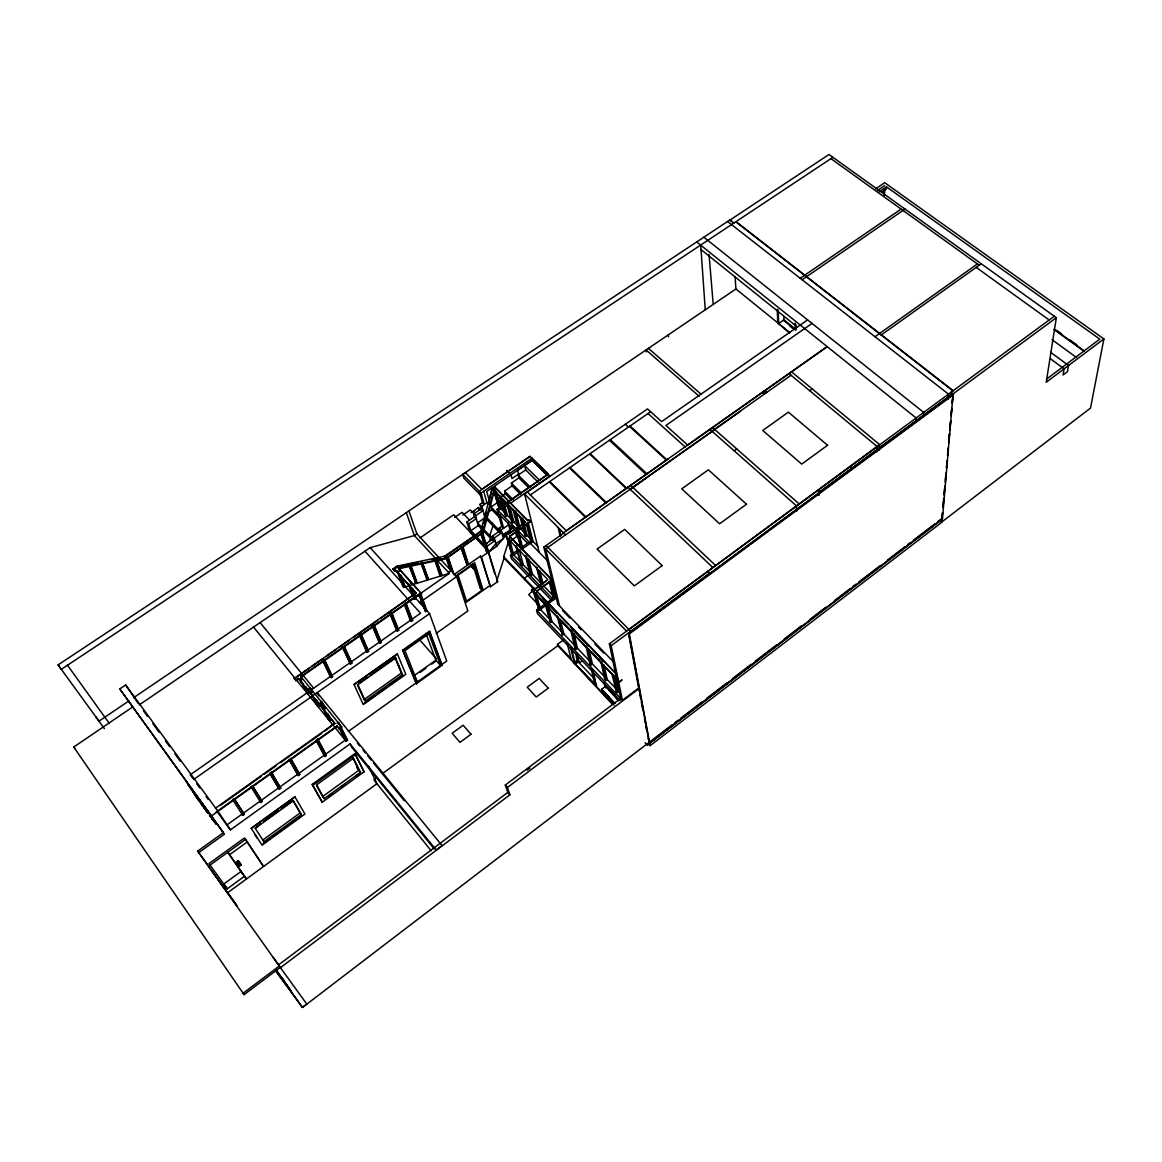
<?xml version="1.0" encoding="UTF-8"?>
<svg xmlns="http://www.w3.org/2000/svg" width="1162" height="1162" viewBox="0 0 1162 1162"><rect width="100%" height="100%" fill="white"/><g stroke="black" fill="none" stroke-linecap="round" stroke-linejoin="round"><path stroke-width="1.5" d="M428.589 579.489L422.096 562.088M441.052 574.551L441.952 575.539L439.759 574.929L434.864 560.563L436.186 559.663L441.967 575.016M884.297 195.39L884.471 189.958M884.384 194.896L884.572 189.493M876.918 451.887L877.107 446.498L789.013 373.583M1047.02 378.754L1099.789 339.144L886.461 186.835L886.388 188.956L882.045 191.904M879.46 450.014L879.59 446.411M915.903 422.329L916.077 419.453M923.398 416.795L923.587 413.904M947.96 399.452L948.265 395.893M950.385 395.995L950.69 392.422L952.564 393.889L628.86 633.435L649.863 745.844L941.67 522.406L942.513 512.95M950.676 395.937L950.981 392.349L953 393.933L952.201 402.923M942.469 512.631L941.452 522.217L1090.508 408.094L1103.9 338.941L884.703 182.71L875.698 188.796M942.948 507.228L943.747 498.237M944.067 494.634L944.866 485.643M945.345 480.255L945.984 473.065M946.464 467.661L947.103 460.472M947.582 455.083L948.221 447.878M948.846 440.688L949.485 433.499M949.964 428.095L950.603 420.905M951.082 415.517L951.722 408.312M942.992 507.547L943.791 498.556M944.11 494.968L944.909 485.977M945.229 482.375L946.028 473.384M946.507 467.995L947.146 460.791M947.626 455.402L948.265 448.212M948.744 442.809L949.543 433.818M949.862 430.23L950.661 421.24M951.141 415.836L951.78 408.646M952.259 403.258L953.058 394.267L942.469 518.717L649.616 742.736L648.135 738.393M732.118 221.637L729.852 220.155L828.985 154.488L1056.36 317.691L1046.221 382.283L1103.9 338.941M509.334 533.634L525.514 522.334L494.344 490.8L483.101 533.155L480.647 531.63L492.165 488.301L494.504 486.704L527.882 520.692L528.637 519.704L527.78 520.315M447.152 555.799L444.697 556.845L481.417 531.397L482.709 526.27M483.581 522.856L486.195 512.602M488.36 504.061L492.165 488.301L525.514 522.334M482.332 533.387L493.574 491.018L495.608 489.551M533.765 589.076L504.047 558.138L503.64 556.714L508.244 542.494M504.047 558.138L496.755 580.695L497.656 581.654L490.408 586.781L480.545 556.046L453.935 574.638L448.212 559.038M489.478 541.347L490.524 538.195L489.754 535.551L492.978 525.82L492.209 523.103M497.656 581.654L486.326 545.109L487.023 543.032M398.595 567.506L398.726 568.741L446.368 558.631L482.942 532.603L446.179 558.094L450.115 569.612M446.281 557.469L446.368 558.631L444.523 556.308L481.242 530.845L481.78 531.789L480.502 532.675M445.061 557.237L445.366 556.482M490.408 586.781L481.46 557.005L496.624 546.416L513.56 526.284M502.681 535.813L512.5 527.897M534.607 588.931L528.754 594.639L541.129 607.595M790.407 635.178L649.398 743.389L941.917 519.603M672.173 724.739L302.44 1007.512L283.513 980.743M675.035 722.532L677.911 720.338M680.772 718.145L702.313 701.674M706.612 698.391L726.715 683.009M732.452 678.623L751.117 664.359M755.416 661.062L776.957 644.59M784.132 639.1L801.359 625.926M809.972 619.346L825.761 607.261M834.374 600.681L850.163 588.597M853.024 586.403L855.9 584.21M858.776 582.017L880.302 565.545M887.477 560.055L904.704 546.881M907.58 544.688L910.442 542.494M913.317 540.301L934.858 523.83M937.719 521.636L942.033 518.339M650.066 743.389L647.524 745.336L645.084 742.75M318.838 695.82L317.241 692.61L442.039 845.573L436.171 849.988L350.082 743.927L230.41 829.871L217.991 811.308L125.67 684.955L119.773 688.95L223.394 832.646L197.685 851.107L280.434 967.685L509.915 794.808L507.387 787.502L639.144 688.5M278.488 964.954L507.823 792.397L505.281 785.076L620.668 698.464M275.597 970.909L302.251 1007.251L306.841 1004.142L279.243 966.043L243.018 993.321L244.078 994.657L280.231 967.423M620.682 698.478L609.382 643.792L879.649 444.625M527.199 770.174L529.959 768.097M549.132 581.363L553.286 598.139L536.568 610.152L622.411 700.294L638.708 688.049L639.579 688.95M619.549 681.731L622.048 679.857L619.622 682.079L531.412 589.802L533.852 588.074L534.781 589.308L546.416 581M616.223 691.361L617.588 690.344L618.678 691.477L617.312 692.494L616.223 691.361L611.967 674.105M593.913 673.684L596.15 686.117L592.635 670.692M600.899 661.556L604.763 679.334L605.838 680.467L607.189 679.45L604.051 664.911M618.445 700.657L605.46 686.074M602.555 690.373L601.611 689.255L605.46 686.393L605.809 687.962M585.88 645.912L589.976 663.822L591.022 664.925L592.373 663.923L589.061 649.267M582.118 660.829L579.301 662.906L577.209 654.104M628.933 629.528L1054.297 316.224M622.411 700.294L611.197 645.665L709.692 573.026L707.992 571.413M952.564 393.889L820.459 491.308L818.644 489.739M953 393.933L1056.36 317.691M628.86 633.435L953.058 394.267M649.616 742.736L629.31 633.9L953.537 394.644M589.976 663.822L591.327 662.819L577.456 648.28L573.955 633.522M573.215 661.991L612.359 704.288M575.786 663.705L575.35 661.904L577.122 660.612M576.207 653.059L578.313 661.861L575.292 664.068L571.573 648.73M577.456 648.28L576.105 649.267L575.059 648.178L576.41 647.19L573.679 635.716M614.088 705.203L557.818 645.738L557.469 644.358L564.02 639.594M373.83 779.876L376.764 777.756M382.603 773.5L557.818 645.738M210.104 865.065L245.531 839.458L263.498 866.431L244.528 837.933L209.015 863.555L227.215 888.843L244.456 876.279M212.123 871.34L236.83 905.532L227.708 892.677L376.924 783.696L368.31 765.831M263.178 843.612L270.325 838.427M273.172 836.364L300.304 816.668M328.715 796.057L331.606 793.966M341.701 786.63L344.577 784.539M356.109 776.172L360.438 773.035M262.104 845.123L304.938 814.039L294.93 796.827L251.224 828.332L261.755 844.643M322.237 802.216L364.055 771.844L355.587 754.545L354.846 753.63L312.2 784.379L322.237 802.216L312.2 784.379M239.459 866.184L241.217 864.92L238.21 860.621L236.467 861.899L239.459 866.184L238.239 864.484L239.982 863.221L241.217 864.92M556.99 615.802L562.524 635.018L563.875 634.045L560.215 619.201M293.013 800.647L300.159 812.935L262.728 840.068L263.963 841.738L301.408 814.577L293.027 800.269L281.32 808.737M324.213 798.657L316.645 784.815L353.553 758.176L360.525 772.309L324.213 798.657L322.586 796.58L358.884 770.261L352.667 757.682M312.927 785.309L355.587 754.545M260.811 823.509L255.32 828.23L293.376 800.749M263.745 821.418L278.372 810.829M544.876 603.165L550.57 622.483L551.906 621.51L548.115 606.579M247.317 841.884L229.64 854.651L227.883 852.211L246.373 878.937L240.999 871.485L223.787 884.021L227.215 888.843M198.76 852.603L224.426 834.171L119.773 688.95M533.184 590.979L539.023 610.355L555.741 598.343L554.608 597.181M632.825 487.386L630.138 489.289M416.403 683.706L442.141 665.274L429.882 631.91L429.33 631.286L402.706 650.095L416.403 683.706L402.706 650.095M226.851 824.991L259.809 801.373L260.709 802.564L262.176 801.504L252.401 785.614M262.176 801.504L261.276 800.313L346.639 739.134L338.462 722.473L337.009 723.505M242.785 815.419L244.281 814.344L234.158 798.614L232.647 799.688L242.785 815.419L241.899 814.199M269.802 773.442L279.316 789.23L280.768 788.17L271.356 772.12M289.934 761.154L298.3 775.606L299.752 774.575L290.689 758.336M316.151 740.412L324.895 756.535L326.333 755.503L317.763 739.047M253.534 627.088L346.145 741.298L347.569 740.281L338.462 722.473M617.443 679.799L531.513 590.18L533.939 588.437M213.866 820.997L210.496 815.099L211.339 816.232M339.275 729.039L341.628 726.671L339.275 729.039L336.936 725.974L216.016 812.136M550.599 577.572L552.487 579.518L536.655 591.269L568.029 623.921M212.951 818.571L212.849 819.675L212.602 817.975L214.767 820.997M414.209 675.558L435.866 660.103L425.931 633.392M420.266 672.29L426.004 668.194M431.741 664.098L436.04 661.033M213.648 820.721L213.416 819.152M213.227 820.14L214.389 820.488L212.878 818.368M536.655 591.269L552.575 579.896M734.195 450.841L736.81 448.982M348.426 731.319L415.865 683.082M417.405 681.934L440.529 665.39L428.851 633.74L404.972 650.618L417.405 681.934L415.081 679.262M442.141 665.274L441.604 664.664L446.716 661.004L429.577 613.638L425.96 609.614M205.151 809.318L205.863 808.825L203.786 805.963M205.166 809.26L205.456 809.609C207.896 810.974 199.661 800.386 203.626 805.615M206.124 810.582L206.27 809.609L207.461 811.032M206.487 811.076L206.967 810.219M208.013 813.037L208.506 812.34L208.013 813.037L206.763 809.943L204.861 808.563M202.246 803.843C204.381 807.27 208.492 811.366 207.388 812.151M370.634 674.991L395.385 657.489L402.531 674.541L365.318 701.02L364.084 699.539L401.282 673.088L394.47 656.443M207.722 811.265L207.141 811.889C208.695 810.829 204.832 809.057 208.056 812.107L207.737 811.483M875.015 336.733L977.387 263.934M215.406 808.244L334.772 723.301L298.198 678.288L295.918 680.598L298.198 678.288M209.538 815.056L211.077 816.014L208.506 812.34L207.664 812.601L208.419 812.47M220.155 805.571L261.377 776.231M264.326 774.124L276.106 765.743M280.536 762.592L321.758 733.237M324.706 731.145L334.772 723.301M364.49 703.039L374.73 695.762M377.665 693.67L386.438 687.425M389.372 685.348L402.531 675.964M881.203 335.019L981.265 263.789M363.386 704.506L405.814 674.309L397.36 653.915L354.061 684.52L363.038 704.085M210.075 815.869L212.602 817.975M210.453 816.276L209.901 815.521L211.76 816.828M211.862 815.68L337.198 726.482M809.653 390.679L812.18 388.878M712.132 431.349L633.421 486.951L646.653 477.756M199.21 801.126L199.922 800.545L198.252 798.236L201.462 803.915M436.229 633.377L467.865 610.965L456.651 576.657L416.882 533.837L408.893 510.902M201.055 803.625L200.489 801.649M200.561 801.402L201.781 803.087L200.779 802.942M201.68 804.511L202.667 804.656L201.651 802.927M203.611 805.818L202.769 805.876L204.599 807.024M528.768 575.103L524.338 578.255L524.716 579.664M203.829 805.847L203.437 806.704L204.294 806.777M528.55 559.096L532.53 574.348L531.208 575.277L530.235 574.26L531.542 573.316L541.361 583.469M206.851 811.831L203.815 806.079M204.163 806.399L202.682 805.658M204.236 806.399L202.871 805.832L203.248 806.457M204.047 807.546L204.744 807.212L201.897 803.479L204.149 807.939M208.608 812.601L205.659 808.345L205.543 809.478M327.684 713.41L330.734 719.539L329.311 720.542L321.685 705.247M320.915 703.722L322.368 702.705L321.438 701.558L320 702.574M482.012 590.325L466.558 601.219L458.089 575.146L473.922 564.078L482.012 590.325L480.226 588.408L472.614 563.788M563.454 532.777L667.947 459.019M812.02 323.428L665.899 425.452L687.686 445.061L827.184 346.639L566.272 530.758L527.374 492.005M557.818 604.225L543.831 547.128L563.744 533.067M316.456 699.611L319.506 705.712L318.097 706.714L310.428 691.463M489.507 585.822L465.817 602.555L456.884 575.161L474.692 562.713L483.174 590.296M519.182 549.452L523.263 564.747L521.941 565.676L520.968 564.659L522.275 563.744L530.366 572.096M195.027 795.142L195.405 794.242L195.129 795.215L195.841 794.866L202.261 804.104L201.36 802.826M195.289 795.549L195.986 795.055L197.409 798.541M195.565 795.839L195.841 794.866M711.914 431.146L791.031 375.253M195.782 796.246L198.281 798.512L196.93 797.757M740.528 411.275L545.646 548.972L559.561 606.027M403.258 650.72L429.882 631.91M358.985 683.227L367.729 677.054M365.318 701.02L357.896 684.679L395.748 657.91M198.557 798.773L197.889 799.166L199.138 799.659M198.136 799.311L199.995 800.749M199.036 799.412L198.368 799.746L199.312 799.805M511.701 556.424L520.315 550.367M516.117 531.339L521.607 549.452L533.024 541.434L528.231 522.537M192.674 791.729L193.836 792.092M522.639 518.15L527.054 535.362L525.805 536.248L524.832 535.261L526.095 534.389L524.759 529.218M308.743 688.819L310.181 687.802L312.622 691.986M309.658 689.938L311.096 688.935M520.968 564.659L515.957 545.966L517.293 545.036L518.281 546.053M311.009 690.083L330.284 676.56L323.559 662.442M330.284 676.56L331.185 677.635L332.579 676.662L331.678 675.587L366.35 651.257L359.45 635.323M366.35 651.257L367.265 652.318L368.63 651.359L367.715 650.299L379.102 642.31L372.421 626.289M379.102 642.31L380.018 643.37L381.383 642.412L380.468 641.351L396.46 630.138L390.04 614.001M396.46 630.138L397.375 631.184L398.726 630.24L397.811 629.194L410.389 620.363L404.202 604.124M410.389 620.363L411.319 621.409L412.655 620.464L411.74 619.419L420.513 613.26L364.941 551.209M306.129 686.844L309.252 693.06L307.843 694.048L299.97 678.55M342.398 647.219L350.474 664.112L351.854 663.139L344.707 647.321M419.264 595.859L425.553 611.59L426.89 610.646L420.412 592.649L421.646 594.014L418.654 596.106L417.841 594.871L300.784 676.502L341.875 727.18M550.933 599.766L511.527 558.878L510.51 555.204L517.686 550.163M521.999 547.128L529.175 542.088M520.649 548.464L521.941 547.549L517.889 532.138M526.923 523.452L531.717 542.349L530.743 541.361L532.051 540.446L529.436 530.133M193.633 779.499L429.577 613.638M480.981 534.317L486.747 551.718L488.011 550.832L482.709 532.748L481.94 532.98M518.862 529.247L520.155 528.347L524.904 533.169M509.61 536.481L530.409 521.491L509.61 536.481L550.28 578.24M419.511 602.628L456.651 576.657M509.45 541.652L516.683 536.583L515.391 531.688M509.784 506.429L513.909 521.985L512.616 522.885L511.658 521.912L512.95 521.012L518.136 526.284M530.017 456.419L479.223 491.192L482.491 502.609L479.964 504.352L481.794 506.225L485.077 517.671L477.538 522.885L493.254 539.183L492.383 536.118L499.98 530.831L501.824 532.733L494.228 538.035L496.624 546.416M479.964 504.352L481.242 508.782L473.66 514.011L474.474 516.756L466.892 521.985L469.797 531.557L488.926 551.79L495.854 543.729L503.407 538.456L501.069 530.003L508.665 524.73M500.895 531.789L499.631 532.661L486.21 518.848M807.59 319.899L661.614 421.603L647.51 408.908L524.57 493.952L539.153 552.27M309.165 668.208L294.276 678.579L416.127 592.983L395.588 570.208L394.935 571.355L395.588 570.208M509.493 527.824L512.021 526.081M312.142 666.131L322.557 658.883M327.03 655.76L335.963 649.543M338.941 647.466L349.355 640.204M353.814 637.096L377.635 620.508M380.613 618.431L416.127 592.983M494.053 539.72L492.79 540.606L491.875 539.647M448.459 572.372L451.016 570.586L446.76 557.687M506.066 532.545L503.785 534.578L506.066 532.545L507.852 534.665M487.256 546.067L494.983 540.679L493.138 538.761L485.411 544.136L486.326 545.109M414.718 597.515L417.608 595.51M420.484 593.491L449.374 573.345L414.355 535.566L406.308 512.645M301.045 677.025L418.029 595.423M418.654 596.106L421.443 593.477L396.808 566.315L393.017 568.915L394.935 571.355M413.614 598.314L414.529 599.331L416.127 598.212L412.495 588.364M507.75 534.288L525.427 521.956M515.652 529.64L516.988 528.71L517.962 529.712L522.915 548.537L521.941 547.549M485.832 550.759L487.096 549.873M503.175 499.733L507.358 515.318L506.08 516.218L502.681 500.488M449.374 573.345L403.766 587.347L402.865 586.345L404.187 585.416L401.718 578.821M463.435 544.513L467.69 541.55M489.798 502.507L491.817 509.74L484.293 514.94L500.081 531.194L499.21 528.1L501.752 526.342L497.06 509.348L547.941 474.183L549.858 476.042L510.35 503.364M505.209 513.125L499.878 507.707L548.304 474.227L530.003 456.346L481.823 489.333L465.366 472.571L462.767 474.416L463.885 478.192L480.298 494.954M493.356 489.492L499.529 509.552L500.807 508.651L496.072 491.294M421.69 564.006L420.775 563.004L427.296 579.867L421.69 564.006L423.012 563.091M470.784 530.743L485.12 545.922L470.654 530.831L478.323 525.529L475.476 515.884L473.66 514.011M501.577 509.435L507.431 505.383M530.337 494.968L650.647 411.74M789.477 333.015L778.249 323.239M783.827 316.354L783.958 319.884L778.714 323.515L778.235 311.213M439.759 574.929L440.674 575.916L435.779 561.566L437.101 560.65M409.242 580.303L410.68 583.44M393.235 569.467L397.302 566.097L444.988 556.09M393.598 569.874L396.039 568.203M539.56 480.255L524.614 465.555L525.689 469.927L518.179 475.084L518.891 477.916L511.382 483.072L512.108 485.89L504.598 491.061L505.339 493.85L497.815 499.035L502.71 504.003M399.539 571.588L399.002 567.971L446.658 557.876M398.551 568.174L397.302 566.097M475.476 515.884L483.058 510.655L481.242 508.782M471.598 533.445L468.693 523.873L476.289 518.63L474.474 516.756M409.736 566.228L408.821 565.226L415.923 583.222L409.736 566.228L410.927 565.415L409.997 564.398M482.491 502.609L484.322 504.482L481.068 493.08L531.891 458.249L532.341 460.152L517.642 470.247L518.746 474.692M420.092 537.846L453.732 514.766L485.905 548.638M492.441 488.577L494.504 486.704M800.211 278.27L901.087 209.073M454.574 517.468L462.04 512.34L469.463 520.053M518.601 474.052L512.006 478.584L511.019 474.793M802.1 279.751L905.024 209.073M462.868 515.027L470.29 509.929L475.243 515.042M480.952 510.089L478.483 507.547L471.089 512.616L474.343 511.6M481.794 506.225L486.922 502.696L483.682 491.279M416.882 533.837L414.355 535.566L370.184 547.636L139.193 704.942M532.356 460.167L486.704 491.468L489.376 501.011M128.953 700.86L98.973 721.195L95.88 716.823M133.456 697.796L735.924 288.989L735.067 276.469M879.198 191.759L886.461 186.835M244.078 994.657L73.758 747.035L132.294 707.222M877.426 190.495L884.689 185.571M832.922 157.32L61.266 669.37L58.1 664.882L729.925 219.938L733.905 223.031M605.489 686.51L605.591 686.466A2.963 1.336 -43.8 0 1 606.143 686.306M480.647 531.63L481.417 531.397M415.023 582.235L417.245 582.845L410.927 565.415M426.381 578.879L427.689 578.487M492.267 488.694L491.497 488.911L494.344 490.8M398.784 566.49L418.204 562.408M432.337 559.445L439.396 557.963M830.946 158.642L979.217 265.241M976.196 267.391L1049.083 319.928M1056.665 330.357L1061.051 333.538M1069.81 339.87L1077.116 345.143M1054.776 329.63L1084.001 350.75M1053.847 329.427L1084.291 351.432M1051.959 339.624L1076.578 357.547M1050.521 352.246L1068.517 365.434L1067.457 371.622L1063.027 374.948L1064.072 368.79L1050.535 358.826M736.025 221.622L953.101 390.65M735.793 221.782L952.956 390.897M727.557 221.492L948.424 394.107M703.838 237.208L923.732 412.437M696.677 241.943L916.164 418.015M700.628 245.109L701.02 249.554L797.539 327.161M783.958 319.884L795.157 328.904M783.188 320.044L793.036 327.974M790.116 326.319L792.673 328.367M735.924 288.989L789.928 332.695M791.511 371.811L879.852 444.785M941.583 517.976L942.469 518.717M764.727 390.722L766.731 392.422M763.797 391.376L765.816 393.076M762.185 392.509L764.204 394.208M849.887 466.717L851.717 468.257M648.425 348.368L700.889 394.063M699.161 396.286L646.072 349.951L646.348 351.955M712.524 427.572L799.151 503.93M709.924 429.403L796.493 505.877M647.975 413.469L685.072 446.92M630.051 426.033L666.872 459.76M629.528 426.396L666.349 460.123M625.345 424.246L628.395 427.05M610.326 439.701L646.958 473.805M609.44 440.311L646.072 474.445M630.661 485.338L715.589 565.487M627.974 487.241L712.843 567.506M590.165 453.674L626.608 488.171M589.7 453.993L626.144 488.505M570.106 467.56L606.361 502.463M569.554 467.952L605.794 502.87M548.13 474.357L531.63 458.351L532.123 460.399L547.665 475.607M532.123 460.399L547.317 475.171M549.873 481.576L585.924 516.887M549.335 481.954L585.372 517.279M525.689 469.927L538.108 482.172M531.891 458.249L547.956 474.183M518.179 475.084L530.569 487.372M518.891 477.916L528.783 487.735M506.617 470.392L509.159 472.934M524.57 493.952L565.574 534.883M511.382 483.072L521.259 492.949M512.108 485.89L520.736 494.518M504.598 491.061L513.197 499.718M505.339 493.85L511.469 500.038M528.637 519.704L530.511 521.883M494.605 487.081L527.882 520.692M493.748 487.677L494.649 488.592M507.91 501.984L508.869 502.957M546.067 545.559L630.675 631.286M543.831 547.128L626.565 631.111M629.31 633.9L628.395 632.97L639.361 691.521M502.245 505.528L498.571 501.81L491.047 506.995L499.587 515.71M506.414 514.359L511.832 519.879M526.095 534.389L538.05 546.547M462.767 474.416L481.068 493.08M497.06 509.348L547.825 561.13M479.761 493.08L481.605 494.954M498.106 513.154L515.027 530.424M517.526 532.995L527.563 543.235M491.817 509.74L500.343 518.455M501.752 526.342L503.611 528.245L499.98 515.071M509.508 536.089L550.178 577.877M526.677 554.681L527.679 555.712M550.062 578.72L555.625 598.227M499.21 528.1L501.069 530.003M506.371 536.118L512.486 555.872L506.472 536.06M515.957 545.966L521.941 565.676M503.683 534.2L547.781 579.591L534.781 589.308M609.382 643.792L611.197 645.665M512.82 553.954L521.07 562.481M543.613 585.808L553.388 595.917M553.286 598.139L554.303 599.185L550.149 582.409M492.383 536.118L494.228 538.035M510.51 555.204L552.502 598.706M557.542 603.935L614.495 662.95M562.495 610.413L569.976 618.169M578.705 627.219L581.189 629.804M594.9 644.024L603.63 653.073M478.323 525.529L490.524 538.195M503.64 556.714L617.022 674.628M570.542 626.536L614.466 672.246M533.402 588.829L534.535 590.005M542.683 598.488L557.121 613.536M572.125 629.15L588.321 646.014M599.955 658.128L603.354 661.672M532.051 589.788L549.611 608.089M561.507 620.493L571.806 631.242L576.105 649.267M591.603 651.867L599.737 660.35M614.713 675.979L617.995 679.392M466.892 521.985L468.693 523.873M539.342 608.351L561.624 631.707M562.844 632.97L576.41 647.19M592.373 663.923L604.879 677.025M606.128 678.332L616.441 689.139M615.09 694.934L606.608 686.945L616.848 697.708M620.145 700.628L537.527 613.739L536.568 610.152M611.59 692.523L618.954 700.279M609.149 690.272L618.983 700.613M480.545 556.046L481.46 557.005M578.313 661.861L594.232 678.637M602.729 690.257L608.859 696.721M601.611 689.255L615.119 703.518M574.406 660.902L575.35 661.904M596.251 683.953L595.031 682.675L594.929 684.825L591.08 667.961M601.785 690.039L614.059 702.995M557.469 644.358L570.949 658.593M596.658 685.74L574.348 663.066L570.557 647.481M460.718 546.387L467.284 565.313L461.227 548.028M470.45 565.139L474.111 569.017M471.496 566.678L473.893 569.235M467.647 563.454L468.547 564.427L462.926 546.474M444.523 556.308L446.179 558.094M434.864 560.563L435.779 561.566M398.755 568.712L418.335 590.354M395.792 570.76L416.33 593.535M393.017 568.915L394.731 570.803M415.212 597.195L416.127 598.212M370.184 547.636L402.982 584.065M404.187 585.416L412.757 594.944M414.95 597.384L424.842 608.38M419.482 639.652L436.273 658.651M435.866 660.103L440.529 665.39M397.36 653.915L354.061 684.52M505.281 785.076L507.387 787.502M397.898 664.824L399.162 666.291M507.823 792.397L509.915 794.808M401.282 673.088L402.531 674.541M205.601 808.578L206.821 810.03M351.854 663.139L344.504 647.815M260.114 622.571L313.667 688.224M357.359 743.099L359.654 745.917M363.081 750.144L365.376 752.947M367.671 755.765L371.114 759.992M373.409 762.809L404.376 800.792M336.936 725.974L339.028 728.53M298.474 678.811L335.019 723.81M308.351 691.942L309.252 693.06M318.606 704.608L319.506 705.712M330.734 719.539L329.819 718.406L328.41 719.409L320.756 704.114M346.639 739.134L347.569 740.281M434.167 848.856L351.679 747.181L350.082 743.927M294.015 678.071L295.918 680.598M374.861 781.154L431.218 850.773M364.055 771.844L354.846 753.63M356.821 767.704L360.525 772.309M326.333 755.503L317.618 739.366M299.752 774.575L291.415 760.108M73.758 747.035L74.993 748.633M294.93 796.827L251.224 828.332M300.159 812.935L301.408 814.577M279.868 786.994L280.768 788.17M202.842 804.917L204.657 808.665M207.141 810.815L205.921 809.086M202.798 804.496L202.493 805.411L202.885 804.656M202.972 805.063L202.449 804.119M244.281 814.344L234.172 798.817M212.167 818.731L212.995 819.82M201.171 802.259L201.302 802.521M212.007 818.397L212.849 818.338L211.6 816.61M282.366 978.331L284.414 981.135M275.917 970.168L290.965 990.794L284.748 981.948M275.975 970.88L291.836 992.522M143.391 710.694L147.589 716.446M152.847 723.635L159.15 732.278M165.454 740.906L169.652 746.658M174.91 753.862L180.168 761.052M192.776 778.322L190.219 774.822L306.928 692.944L299.854 678.971M196.741 783.769L199.864 788.025M206.081 796.551L208.158 799.398M217.497 812.194L230.41 829.871M214.679 820.968L213.808 819.733M206.502 810.887L207.083 811.73L206.095 810.292M58.1 664.882L104.348 728.603M199.356 799.95L195.231 794.183L195.39 795.476M190.553 788.025L187.678 784.059L198.237 799.543M216.669 823.974L191.41 789.187L202.261 805.092M200.503 802.826L204.178 807.895M206.342 810.873L206.981 811.73M209.465 815.172L212.631 819.544M194.272 794.358L196.349 797.219M196.77 797.902L198.833 800.749M211.92 818.687L216.074 824.395M199.762 800.415L200.329 801.184M238.21 860.621L239.445 862.32L237.687 863.598L236.467 861.899M197.685 851.107L227.708 892.677M273.085 957.241L278.328 964.475M67.527 665.274L109.039 723.04M206.168 810.364L206.56 810.902M276.425 970.197L278.517 973.131M278.909 973.741L284.065 981.048M276.236 970.459L281.436 977.808M198.252 799.485L198.687 798.846M210.133 814.635L207.446 810.931M228.275 853.024L242.916 874.274M186.08 781.372L190.524 787.88M221.724 830.539L223.438 833.067M125.67 684.955L138.22 703.504M255.001 834.941L256.918 837.918M255.03 828.041L263.963 841.738M250.905 786.689L260.709 802.564M252.386 785.846L261.276 800.313M269.86 773.18L279.316 789.23M271.298 772.381L279.011 785.527M289.207 759.396L298.3 775.606M316.689 785.788L322.586 796.58M316.311 740.092L324.895 756.535M300.638 675.993L302.207 679.087M300.508 676.415L302.076 679.523M310.283 691.869L317.197 705.595M310.181 687.802L312.476 692.392M322.368 702.705L325.404 708.82M321.438 701.558L324.488 707.687M339.449 727.688L346.145 741.298M339.246 728.037L345.216 740.15M332.579 676.662L324.387 659.42L322.963 660.408L331.185 677.635M324.968 661.454L331.678 675.587M357.388 684.825L364.084 699.539M342.587 646.711L350.474 664.112M360.845 634.35L367.715 650.299M359.683 634.801L367.265 652.318M361.077 633.827L368.63 651.359M372.668 625.752L380.018 643.37M374.062 624.778L381.383 642.412M373.133 623.718L380.468 641.351M397.375 631.184L390.33 613.434L391.71 612.476L398.726 630.24M392.059 614.654L397.811 629.194M404.507 603.543L411.319 621.409M405.887 602.599L412.655 620.464M406.177 604.792L411.74 619.419M397.564 570.862L403.766 587.347M397.273 571.501L402.865 586.345M400.774 574.885L405.102 586.432M408.138 583.527L413.004 596.672M412.786 590.616L414.006 593.913M409.068 584.559L414.529 599.331M429.33 631.286L441.604 664.664M420.019 593.274L425.365 607.987M419.003 593.622L425.553 611.59M410.578 565.996L416.33 581.842M422.663 563.686L427.689 577.964M436.186 559.663L440.514 572.43M448.067 556.787L453.935 574.638M463.028 548.755L467.124 561.827M482.782 535.203L484.801 542.058M481.431 533.634L486.747 551.718M488.795 553.504L494.765 573.897M478.483 507.547L479.209 510.045M494.3 490.451L499.529 509.552M494.954 494.024L497.321 502.667M509.145 537.904L513.793 554.957M509.566 542.015L510.96 547.128M495.608 492.063L499.878 507.707M500.938 497.162L506.08 516.218M499.98 496.189L505.121 515.245M508.026 522.348L510.234 530.555M506.588 502.899L511.658 521.912M509.74 508.912L512.5 519.283M507.562 503.872L512.616 522.885M512.921 509.29L517.903 528.26M534.2 592.024L539.023 610.355M516.64 530.642L521.607 549.452M528.449 561.464L529.77 566.548M515.579 513.56L518.296 523.917M535.987 592.736L540.345 609.411M526.342 556.656L531.208 575.277M513.88 510.263L518.412 527.519M537.599 601.684L538.907 606.68M525.34 555.625L530.235 574.26M515.652 511.091L519.704 526.618M520.925 517.322L525.805 536.248M519.937 516.335L524.832 535.261M545.908 604.24L550.57 622.483M539.618 572.968L541.332 579.722M526.371 524.178L530.743 541.361M541.87 585.067L536.568 567.172L541.303 585.721M549.205 613.812L550.89 620.45M539.764 570.629L543.191 584.123M558.036 616.891L562.524 635.018M567.056 642.731L571.268 659.943M576.091 655.571L577.558 662.413M570.76 630.138L575.059 648.178M558.167 527.49L560.171 536.234M586.955 647.031L591.022 664.925M559.343 528.666L560.941 535.653M604.211 683.096L604.952 686.452M601.974 662.689L605.838 680.467M604.719 671.868L605.431 675.093M613.623 674.832L617.312 692.494M615.744 677.344L618.678 691.477M640.015 694.992L640.654 698.464M641.308 701.935L642.935 710.621M644.561 719.293L645.215 722.764M645.854 726.235L646.508 729.707M668.295 334.874L668.528 336.893M709.052 254.551L713.221 304.386M701.02 249.554L705.261 309.789M777.698 309.281L777.974 316.253M777.247 309.6L777.799 323.559M796.566 507.678L796.667 511.28M796.014 324.677L796.144 329.892M795.098 323.051L795.302 330.066M818.76 491.613L818.803 495.215M818.658 491.541L818.716 495.157M548.232 688.194L536.234 697.04L527.228 687.192L539.197 678.419L548.232 688.194M471.002 734.253L459.963 742.358L452.134 733.266L463.144 725.219L471.002 734.253M662.166 565.633L634.321 585.895L597.094 549.06L624.706 529.393L662.166 565.633M746.483 504.206L719.612 523.786L681.731 488.839L708.384 469.811L746.483 504.206M827.576 445.264L801.722 464.103L762.751 430.463L788.388 412.147L827.576 445.264M487.227 548.159L486.312 547.2L487.227 548.159"/></g></svg>
